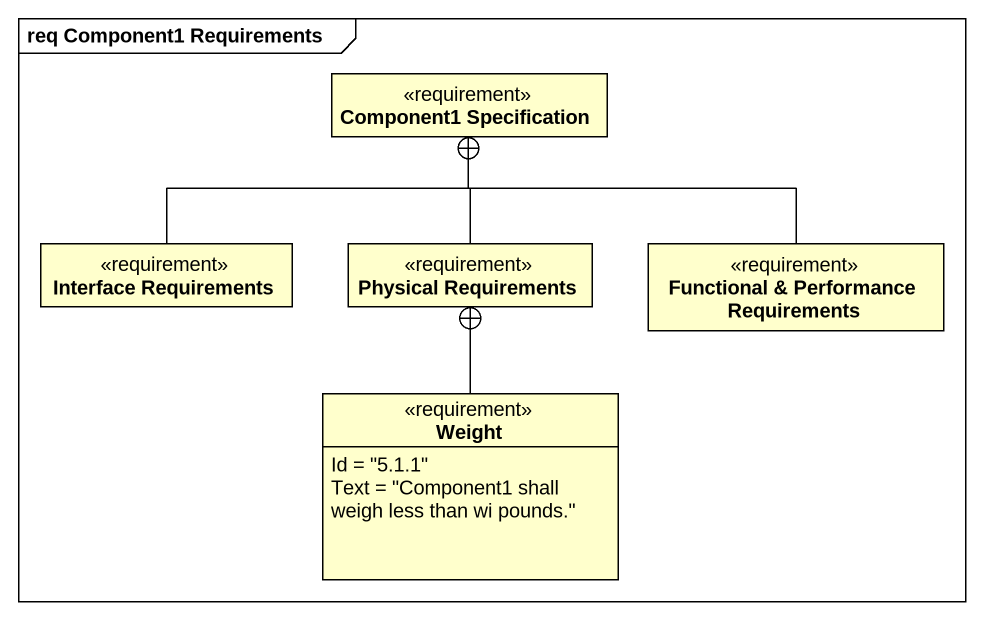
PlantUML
@startuml
mainframe req Component1 Requirements
hide circle
hide empty members
class "Component1 Specification" as Component1_Specification <<requirement>>
class "Interface Requirements" as Interface_Requirements <<requirement>>
class "Physical Requirements" as Physical_Requirements <<requirement>>
class "Functional & Performance Requirements" as Functional_Performance <<requirement>>
class Weight <<requirement>> {
  Id = "5.1.1"
  Text = "Component1 shall weigh less than wi pounds."
}
Interface_Requirements -right-+ Component1_Specification
Physical_Requirements -up-+ Component1_Specification
Functional_Performance -left-+ Component1_Specification
Weight -up-+ Physical_Requirements
@enduml
